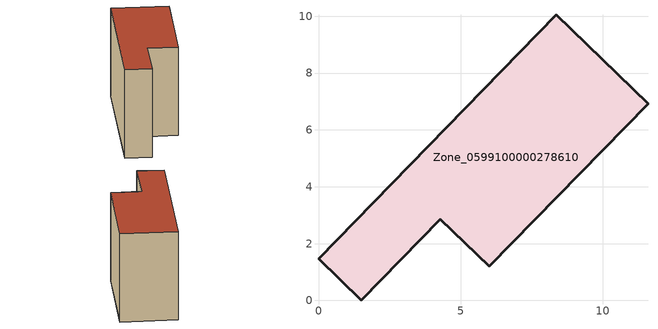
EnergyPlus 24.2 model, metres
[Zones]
Zone_0599100000278610
 floor ground (C_G): 4.29,2.86 1.51,0 0,1.47 8.37,10.06 11.59,6.93 6,1.2 z0
 wall outside (C_F): 8.37,10.06 0,1.47 1.51,0 4.29,2.86 6,1.2 11.59,6.93 8.37,10.06 z0:7.35
 roof outside (C_R): 6,1.2 11.59,6.93 8.37,10.06 0,1.47 1.51,0 4.29,2.86 z7.35
[BUILDING]
Pand.0599100000278610: North Axis=0; Terrain=City; Loads Convergence Tolerance Value=0.04; Temperature Convergence Tolerance Value=0.4; Solar Distribution=FullExterior; Maximum Number of Warmup Days=25; Minimum Number of Warmup Days=1
[Site:Location]
Rotterdam.The.Hague.AP_ZH_NLD Design_Conditions: Latitude=51.96; Longitude=4.45; Time Zone=1; Elevation=-4.5
[SITE:GROUNDTEMPERATURE:BUILDINGSURFACE]
18, 18, 18, 18, 18, 18, 18, 18, 18, 18, 18, 18
[MATERIAL] Thermal Absorptance=0.9; Solar Absorptance=0.7; Visible Absorptance=0.7
Name | Roughness | Thickness | Conductivity | Density | Specific Heat
G.TI.1946 | MediumSmooth | 0.15 | 1 | 540 | 1210
F.TI.1946 | Rough | 0.3 | 0.857143 | 1920 | 840
R.TI.1946 | MediumRough | 0.2 | 0.1 | 1500 | 1000
[CONSTRUCTION]
C_G: G.TI.1946
C_F: F.TI.1946
C_R: R.TI.1946
[ZONE]
Zone_0599100000278610: Type=1; Multiplier=1; Ceiling Height=Autocalculate; Volume=Autocalculate; Floor Area=autocalculate; Part of Total Floor Area=Yes
[ZONEINFILTRATION:DESIGNFLOWRATE]
Infil_Zone_0599100000278610: Zone or ZoneList or Space or SpaceList=Zone_0599100000278610; Schedule=AlwaysOn; Design Flow Rate Calculation Method=Flow/Area; Flow Rate per Floor Area=0.003; Constant Term Coefficient=1; Temperature Term Coefficient=0; Velocity Term Coefficient=0; Velocity Squared Term Coefficient=0
[HVACTEMPLATE:ZONE:IDEALLOADSAIRSYSTEM]
Zone_0599100000278610: Maximum Heating Supply Air Temperature=50; Minimum Cooling Supply Air Temperature=13; Maximum Heating Supply Air Humidity Ratio=0.0156; Minimum Cooling Supply Air Humidity Ratio=0.0077; Heating Limit=NoLimit; Cooling Limit=NoLimit; Dehumidification Control Type=ConstantSensibleHeatRatio; Cooling Sensible Heat Ratio=0.7; Dehumidification Setpoint=60; Humidification Control Type=None; Humidification Setpoint=30; Outdoor Air Method=None; Outdoor Air Flow Rate per Person=0.00944; Outdoor Air Flow Rate per Zone Floor Area=0; Outdoor Air Flow Rate per Zone=0; Demand Controlled Ventilation Type=None; Outdoor Air Economizer Type=NoEconomizer; Heat Recovery Type=None; Sensible Heat Recovery Effectiveness=0.7; Latent Heat Recovery Effectiveness=0.65
[ZONECONTROL:THERMOSTAT]
ThermostatControl_Zone_0599100000278610: Zone or ZoneList=Zone_0599100000278610; Control Type Schedule=DualSetpointControlType; Control 1=Thermostat_Zone_0599100000278610; Temperature Difference Between Cutout And Setpoint=0
[THERMOSTATSETPOINT:DUALSETPOINT]
Thermostat_Zone_0599100000278610: Heating Setpoint Temperature Schedule=HeatingSetpoint_Zone_0599100000278610; Cooling Setpoint Temperature Schedule=CoolingSetpoint_Zone_0599100000278610
[SCHEDULE:COMPACT]
HeatingSetpoint_Zone_0599100000278610: Through: 12/31, For: AllDays, Until: 24:00, 21
CoolingSetpoint_Zone_0599100000278610: Through: 12/31, For: AllDays, Until: 24:00, 24
DualSetpointControlType: Through: 12/31, For: AllDays, Until: 24:00, 4
AlwaysOn: Through: 12/31, For: AllDays, Until: 24:00, 1
